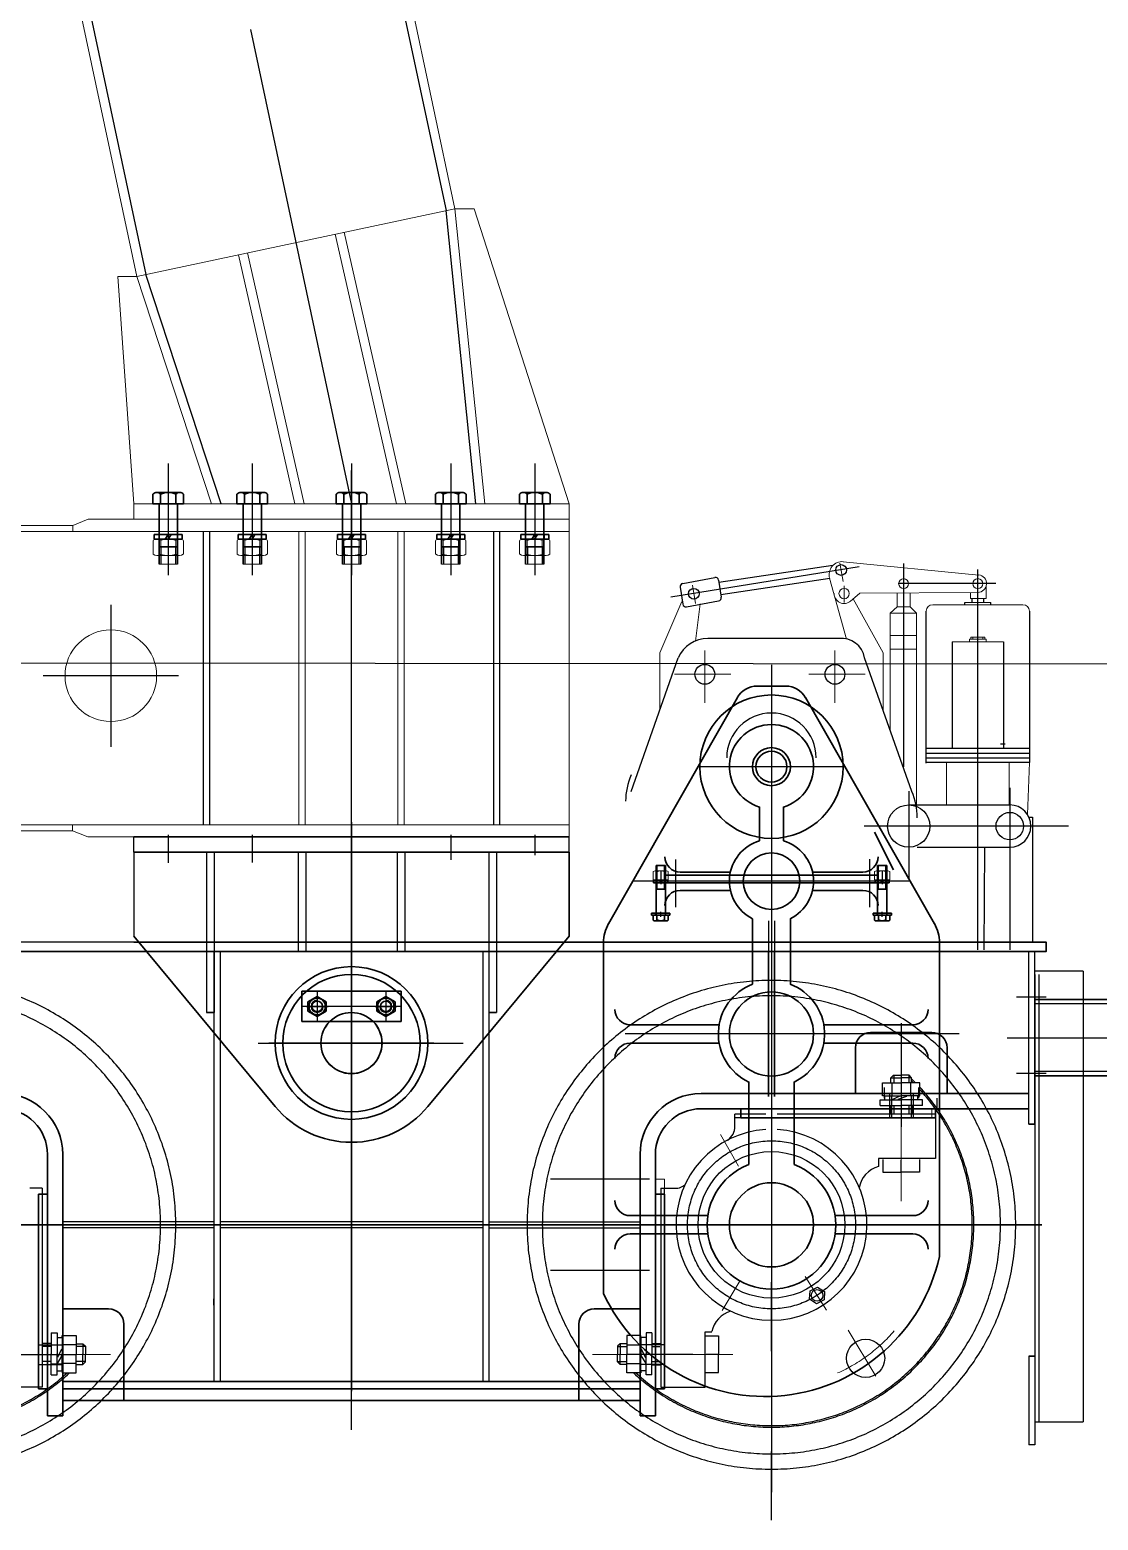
# Model space of a CAD drawing. Extents: x 1767995 to 4174245, y 542814 to 862564.
# Drawn here: x 2604539 to 2605939, y 743013 to 744965 of the extents above; entities that cross this region are included whole.
import ezdxf

# ---------------------------------------------------------------- set-up
doc = ezdxf.new("R2010")
doc.units = 0
doc.header["$LTSCALE"] = 3500
for name, pattern in [('CENTER', [2, 1.25, -0.25, 0.25, -0.25]), ('CENTER2', [1.125, 0.75, -0.125, 0.125, -0.125]), ('DASHDOT', [25.4, 12.7, -6.35, 0, -6.35]), ('DASHED', [0.75, 0.5, -0.25]), ('PHANTOM', [2.5, 1.25, -0.25, 0.25, -0.25, 0.25, -0.25])]:
    doc.linetypes.add(name, pattern=pattern)
for name, color, linetype, lineweight in [('1轮廓实线层', 7, 'Continuous', 30), ('6标注线', 7, 'Continuous', 13), ('CENTER', 1, 'DASHDOT', 15), ('粗实线', 3, 'Continuous', 35)]:
    doc.layers.add(name, color=color, linetype=linetype, lineweight=lineweight)
for name, color, linetype in [('2中心线', 1, 'DASHED'), ('2点划线', 2, 'CENTER2'), ('2细线层', 4, 'Continuous'), ('3中心线层', 1, 'CENTER'), ('4虚线层', 6, 'DASHED'), ('8符号标注层', 31, 'Continuous'), ('9', 7, 'Continuous'), ('9双点划线层', 6, 'PHANTOM'), ('DASH', 3, 'DASHED'), ('dim', 7, 'Continuous'), ('MAINLIN', 7, 'Continuous'), ('PBZ', 7, 'Continuous'), ('PHANTOM', 1, 'PHANTOM'), ('纵_地面线', 30, 'Continuous')]:
    doc.layers.add(name, color=color, linetype=linetype)

# ---------------------------------------------------------------- blocks, each defined once
blk = doc.blocks.new('AA')
for p, q in [((9834.1, -6571.5), (6866.8, -20498.8)), ((10269.6, -6571.5), (7283.5, -20587.4)), ((6841.8, -20498.8), (6717.3, -20885.5)), ((6827.5, -20885.5), (6866.8, -20498.8)), ((6866.8, -20498.8), (6841.8, -20498.8)), ((7283.5, -20587.4), (6866.8, -20498.8)), ((7012, -20529.7), (6931.3, -20885.5)), ((7023.7, -20532.2), (6943.6, -20885.5)), ((7138.6, -20556.6), (7064.1, -20885.5)), ((7150.4, -20559.1), (7076.4, -20885.5)), ((7185.5, -20885.5), (7283.5, -20587.4)), ((7283.5, -20587.4), (7308.5, -20587.4)), ((7308.5, -20587.4), (7287.3, -20885.5)), ((6717.3, -20905.5), (6717.3, -20885.5)), ((6717.3, -20885.5), (7287.3, -20885.5)), ((6717.3, -20885.5), (6827.5, -20885.5)), ((7002.3, -20885.5), (7287.3, -20885.5)), ((7002.3, -20885.5), (7177.3, -20885.5)), ((7287.3, -20885.5), (7287.3, -20905.5)), ((7287.3, -20905.5), (6717.3, -20905.5))]:
    blk.add_line(p, q)
at = {"layer": '3中心线层'}
for p, q in [((10051.9, -6571.5), (7002.3, -20885.5)), ((6762.3, -20832.3), (6762.3, -20978.7)), ((6872.3, -20832.3), (6872.3, -20978.7)), ((7002.3, -20832.3), (7002.3, -20978.7)), ((7132.3, -20832.3), (7132.3, -20978.7)), ((7242.3, -20832.3), (7242.3, -20978.7))]:
    blk.add_line(p, q, dxfattribs=at)
at = {"layer": '4虚线层'}
for p, q in [((9846.4, -6571.5), (6878.5, -20501.3)), ((10257.4, -6571.5), (7271.7, -20584.9)), ((6839.5, -20885.5), (6878.5, -20501.3)), ((7172.9, -20885.5), (7271.7, -20584.9))]:
    blk.add_line(p, q, dxfattribs=at)
blk = doc.blocks.new('AAA')
for p, q in [((12820.8, -24787.8), (3450.8, -24787.8)), ((4100.8, -24779.8), (12170.8, -24779.8)), ((12190.8, -24771.8), (12170.8, -24779.8)), ((12170.8, -24779.8), (12170.8, -24787.8)), ((12820.8, -24771.8), (12190.8, -24771.8)), ((12341.6, -25171.8), (12341.6, -24787.8)), ((12349.6, -24787.8), (12349.6, -25171.8)), ((12466.9, -24787.8), (12466.9, -25171.8)), ((12466.9, -24787.8), (12466.9, -25171.8)), ((12474.9, -24787.8), (12474.9, -25171.8)), ((12474.9, -24787.8), (12474.9, -25171.8)), ((12596.6, -24787.8), (12596.6, -25171.8)), ((12596.6, -24787.8), (12596.6, -25171.8)), ((12604.6, -24787.8), (12604.6, -25171.8)), ((12604.6, -24787.8), (12604.6, -25171.8)), ((12721.6, -24787.8), (12721.6, -25171.8)), ((12729.6, -25171.8), (12729.6, -24787.8)), ((12820.8, -24787.8), (12820.8, -24771.8)), ((12820.8, -24787.8), (12820.8, -25171.8)), ((3450.8, -25171.8), (12820.8, -25171.8)), ((12170.6, -25171.8), (12170.6, -25179.8)), ((12820.8, -25187.8), (12820.8, -25171.8)), ((12170.7, -25179.8), (4100.9, -25179.8)), ((12190.6, -25187.8), (12170.6, -25179.8)), ((12820.8, -25187.8), (12190.6, -25187.8))]:
    blk.add_line(p, q)
blk.add_circle((12220.6, -24976.7), 60)
at = {"layer": '3中心线层'}
for p, q in [((12535.8, -25342.9), (12535.8, -24708)), ((12220.6, -24883.7), (12220.6, -25069.6)), ((12309.2, -24976.7), (12132.1, -24976.7))]:
    blk.add_line(p, q, dxfattribs=at)
at = {"layer": '4虚线层'}
for p, q in [((12341.6, -24787.8), (12341.6, -25171.8)), ((12349.6, -24787.8), (12349.6, -25171.8)), ((12721.6, -24787.8), (12721.6, -25171.8)), ((12729.6, -24787.8), (12729.6, -25171.8))]:
    blk.add_line(p, q, dxfattribs=at)
blk = doc.blocks.new('*U199')
at = {"layer": '1轮廓实线层'}
for p, q in [((0, 13.1), (-12, 6.2)), ((-12, 6.2), (-12, 0)), ((-12, -6.2), (-12, 0)), ((12, 6.2), (0, 13.1)), ((12, 0), (12, 6.2)), ((12, 0), (12, -6.2)), ((0, -13.1), (-12, -6.2)), ((12, -6.2), (0, -13.1))]:
    blk.add_line(p, q, dxfattribs=at)
blk.add_circle((0, 0), 10.8, dxfattribs=at)
at = {"layer": '3中心线层'}
for p, q in [((-13.7, 0), (14.5, 0)), ((0, 14.7), (0, -14.3))]:
    blk.add_line(p, q, dxfattribs=at)
blk = doc.blocks.new('*U200')
at = {"layer": '1轮廓实线层'}
for p, q in [((0, 13.1), (-12, 6.2)), ((-12, 6.2), (-12, 0)), ((-12, -6.2), (-12, 0)), ((12, 6.2), (0, 13.1)), ((12, 0), (12, 6.2)), ((12, 0), (12, -6.2)), ((0, -13.1), (-12, -6.2)), ((12, -6.2), (0, -13.1))]:
    blk.add_line(p, q, dxfattribs=at)
blk.add_circle((0, 0), 10.8, dxfattribs=at)
at = {"layer": '3中心线层'}
for p, q in [((-13.7, 0), (14.5, 0)), ((0, 14.7), (0, -14.3))]:
    blk.add_line(p, q, dxfattribs=at)
blk = doc.blocks.new('R3R34R')
at = {"layer": '1轮廓实线层'}
blk.add_line((3513.8, 6125.8), (3513.8, 6225.8), dxfattribs=at)
at = {"layer": '3中心线层'}
for p, q in [((3697.9, 6255.8), (3653.6, 6255.8)), ((3477.4, 6175.8), (3906.8, 6175.8)), ((3697.9, 6095.8), (3653.6, 6095.8))]:
    blk.add_line(p, q, dxfattribs=at)
at = {"layer": '4虚线层'}
for p, q in [((3663.8, 6220), (3513.8, 6220)), ((3663.8, 6131.6), (3513.8, 6131.5))]:
    blk.add_line(p, q, dxfattribs=at)
at = {"layer": '9'}
for p, q in [((3728.2, 6244.1), (3716.5, 6255.8)), ((3716.5, 6095.8), (3716.5, 6255.8)), ((3728.2, 6244.1), (3739.9, 6255.8)), ((3739.9, 6095.8), (3739.9, 6255.8)), ((3778.2, 6244.1), (3766.5, 6255.8)), ((3766.5, 6095.8), (3766.5, 6255.8)), ((3778.2, 6244.1), (3789.9, 6255.8)), ((3789.9, 6095.8), (3789.9, 6255.8)), ((3828.2, 6244.1), (3816.5, 6255.8)), ((3816.5, 6095.8), (3816.5, 6255.8)), ((3828.2, 6244.1), (3839.9, 6255.8)), ((3839.9, 6095.8), (3839.9, 6255.8)), ((3876.8, 6095.8), (3876.8, 6255.8)), ((3728.2, 6107.5), (3728.2, 6244.1)), ((3778.2, 6107.5), (3778.2, 6244.1)), ((3828.2, 6107.5), (3828.2, 6244.1)), ((3728.2, 6107.5), (3716.5, 6095.8)), ((3728.2, 6107.5), (3739.9, 6095.8)), ((3778.2, 6107.5), (3766.5, 6095.8)), ((3778.2, 6107.5), (3789.9, 6095.8)), ((3828.2, 6107.5), (3816.5, 6095.8)), ((3828.2, 6107.5), (3839.9, 6095.8))]:
    blk.add_line(p, q, dxfattribs=at)
for centre in [(3879.8, 6243.8), (3879.8, 6209.8), (3879.8, 6175.8), (3879.8, 6141.8), (3879.8, 6107.8)]:
    blk.add_arc(centre, 8, 270, 90, dxfattribs=at)
at = {"layer": '粗实线'}
for p, q in [((3687.8, 6275.8), (3663.8, 6275.8)), ((3663.8, 6075.8), (3663.8, 6275.8)), ((3675.8, 6075.8), (3675.8, 6275.8)), ((3687.8, 6075.8), (3687.8, 6275.8)), ((3687.8, 6255.8), (3716.5, 6255.8)), ((3739.9, 6255.8), (3766.5, 6255.8)), ((3789.9, 6255.8), (3816.5, 6255.8)), ((3839.9, 6255.8), (3876.8, 6255.8)), ((3879.8, 6252.8), (3876.8, 6255.8)), ((3879.8, 6098.8), (3879.8, 6252.8)), ((3513.8, 6225.8), (3663.8, 6225.8)), ((3513.8, 6125.8), (3663.8, 6125.8)), ((3687.8, 6095.8), (3716.5, 6095.8)), ((3739.9, 6095.8), (3766.5, 6095.8)), ((3789.9, 6095.8), (3816.5, 6095.8)), ((3839.9, 6095.8), (3876.8, 6095.8)), ((3879.8, 6098.8), (3876.8, 6095.8)), ((3687.8, 6075.8), (3663.8, 6075.8))]:
    blk.add_line(p, q, dxfattribs=at)
blk = doc.blocks.new('45TG54T')
for p, q in [((7658, 8504.1), (5954, 8504.1)), ((6310, 8504.1), (6310, 8318.1)), ((6318, 8504.1), (6318, 8318.1)), ((7410, 8504.1), (7410, 8318.1)), ((7418, 8504.1), (7418, 8318.1)), ((6104, 8398.1), (6184, 8398.1)), ((7624, 8398.1), (7544, 8398.1)), ((6084, 8378.1), (6084, 8318.1)), ((6204, 8378.1), (6204, 8318.1)), ((7524, 8378.1), (7524, 8318.1)), ((7644, 8378.1), (7644, 8318.1)), ((5977, 8318.1), (6406, 8318.1)), ((7658, 8318.1), (7322, 8318.1)), ((5977, 8298.1), (6406, 8298.1)), ((6354, 8298.1), (6354, 8286.1)), ((7658, 8298.1), (7322, 8298.1)), ((7374, 8298.1), (7374, 8286.1)), ((5969, 8278.1), (5977, 8278.1)), ((6099, 8286.1), (6354, 8286.1)), ((7629, 8286.1), (7374, 8286.1)), ((7674, 8278.1), (7658, 8278.1)), ((6466, 7896.1), (6466, 8238.1)), ((6486, 7896.1), (6486, 8238.1)), ((7242, 7896.1), (7242, 8238.1)), ((7262, 7896.1), (7262, 8238.1)), ((6454, 7931.1), (6454, 8186.1)), ((6454, 8186.1), (6466, 8186.1)), ((7274, 8186.1), (7262, 8186.1)), ((7274, 7931.1), (7274, 8186.1)), ((7044, 8049.1), (7044, 8041.1)), ((6546, 8036.1), (6486, 8036.1)), ((7182, 8036.1), (7242, 8036.1)), ((6566, 8016.1), (6566, 7916.1)), ((7162, 8016.1), (7162, 7916.1)), ((6454, 7931.1), (6466, 7931.1)), ((7274, 7931.1), (7262, 7931.1)), ((6486, 7896.1), (6466, 7896.1)), ((7242, 7896.1), (7262, 7896.1))]:
    blk.add_line(p, q)
for centre, radius, start, end in [((6104, 8378.1), 20, 90, 180), ((6184, 8378.1), 20, 0, 90), ((7544, 8378.1), 20, 90, 180), ((7624, 8378.1), 20, 0, 90), ((6406, 8238.1), 80, 0, 90), ((7322, 8238.1), 80, 90, 180), ((6406, 8238.1), 60, 0, 90), ((7322, 8238.1), 60, 90, 180), ((6546, 8016.1), 20, 0, 90), ((7182, 8016.1), 20, 90, 180)]:
    blk.add_arc(centre, radius, start, end)
at = {"layer": '1轮廓实线层'}
for p, q in [((7658, 8606.1), (7674, 8606.1)), ((5954, 8504.1), (5954, 8516.1)), ((6099, 8298.1), (6099, 8286.1)), ((6354, 8298.1), (6354, 8286.1)), ((7374, 8298.1), (7374, 8286.1)), ((7629, 8298.1), (7629, 8286.1)), ((6486, 7916.1), (7242, 7916.1))]:
    blk.add_line(p, q, dxfattribs=at)
for radius in [90, 40]:
    blk.add_circle((6864, 8384.1), radius, dxfattribs=at)
at = {"layer": '2中心线', "linetype": 'DASHED', "ltscale": 0.5}
for p, q in [((6144, 8409.9), (6144, 8274.3)), ((7584, 8410.4), (7584, 8274.3)), ((6417.1, 7976.1), (6503.9, 7976.1)), ((7310.8, 7976.1), (7224, 7976.1))]:
    blk.add_line(p, q, dxfattribs=at)
at = {"layer": '3中心线层'}
for p, q in [((6864, 7877.5), (6864, 8595.5)), ((7686.1, 8571.1), (7643.9, 8571.1)), ((6314, 8544.1), (6314, 7795.8)), ((7414, 8541.6), (7414, 7795.8)), ((7678.4, 8471.1), (7650.6, 8471.1)), ((5959.7, 8146.1), (7768.2, 8146.1))]:
    blk.add_line(p, q, dxfattribs=at)
at = {"layer": '3中心线层', "color": 0, "linetype": 'ByBlock'}
for p, q in [((7538, 8536.1), (7648, 8596.1)), ((7658, 8596.1), (7648, 8596.1)), ((7538, 8516.1), (7538, 8536.1))]:
    blk.add_line(p, q, dxfattribs=at)
at = {"layer": '3中心线层', "ltscale": 0.5}
blk.add_line((6755.9, 8384.1), (6972, 8384.1), dxfattribs=at)
at = {"layer": '4虚线层', "ltscale": 0.5}
for p, q in [((6684, 8504.1), (6684, 7941.1)), ((6692, 8504.1), (6692, 7941.1)), ((7036, 8504.1), (7036, 7941.1)), ((7044, 8504.1), (7044, 7941.1)), ((7568.5, 8318.1), (7568.5, 8286.1)), ((7599.5, 8318.1), (7599.5, 8286.1)), ((6692, 8150.1), (7036, 8150.1)), ((6692, 8142.1), (7036, 8142.1)), ((6454, 7989.1), (6486, 7989.1)), ((7274, 7989.1), (7242, 7989.1)), ((6454, 7963.1), (6486, 7963.1)), ((7274, 7963.1), (7242, 7963.1)), ((6486, 7941.1), (7242, 7941.1)), ((6486, 7931.1), (7242, 7931.1))]:
    blk.add_line(p, q, dxfattribs=at)
at = {"layer": '4虚线层'}
for p, q in [((6128.5, 8318.1), (6128.5, 8286.1)), ((6159.5, 8318.1), (6159.5, 8286.1))]:
    blk.add_line(p, q, dxfattribs=at)
at = {"layer": '9双点划线层'}
for centre, radius in [((6314, 8146.1), 320), ((7414, 8146.1), 320), ((6314, 8146.1), 300), ((7414, 8146.1), 300)]:
    blk.add_circle(centre, radius, dxfattribs=at)
at = {"layer": 'PBZ', "linetype": 'Continuous'}
for p, q in [((7658, 8278.1), (7658, 8606.1)), ((7674, 8278.1), (7674, 8606.1)), ((5954, 8516.1), (7658, 8516.1)), ((5969, 8278.1), (5969, 8504.1)), ((5977, 8278.1), (5977, 8504.1)), ((6684, 8150.1), (6486, 8150.1)), ((6684, 8142.1), (6486, 8142.1)), ((7044, 8150.1), (7242, 8150.1)), ((7044, 8142.1), (7242, 8142.1))]:
    blk.add_line(p, q, dxfattribs=at)
blk = doc.blocks.new('4TR3T')
at = {"layer": '1轮廓实线层'}
for p, q in [((-1598, 6920.1), (-2168, 6920.1)), ((-1598, 6900.1), (-2168, 6900.1)), ((-1598, 6900.1), (-1598, 6790.1)), ((-2168, 6790.1), (-1983.1, 6567.1)), ((-1598, 6790.1), (-1782.9, 6567.1)), ((-1943, 6770.1), (-1953, 6770.1)), ((-1823, 6770.1), (-1813, 6770.1)), ((-2063, 6690.1), (-2073, 6690.1)), ((-1703, 6690.1), (-1693, 6690.1))]:
    blk.add_line(p, q, dxfattribs=at)
for centre, radius in [((-1883, 6650.1), 100), ((-1928, 6698.1), 7), ((-1838, 6698.1), 7)]:
    blk.add_circle(centre, radius, dxfattribs=at)
blk.add_arc((-1883, 6650.1), 130, 219.6706, 320.3294, dxfattribs=at)
at = {"layer": '2细线层'}
for centre, start, end in [((-1928, 6698.1), 90, 0), ((-1838, 6698.1), 180, 90)]:
    blk.add_arc(centre, 8, start, end, dxfattribs=at)
at = {"layer": '3中心线层'}
for p, q in [((-1883, 6939.5), (-1883, 6508.5)), ((-2123, 6922.6), (-2123, 6886)), ((-2013, 6922.6), (-2013, 6886.5)), ((-1753, 6922.6), (-1753, 6890.1)), ((-1643, 6922.6), (-1643, 6896.1)), ((-1942, 6698.1), (-1914, 6698.1)), ((-1928, 6712.1), (-1928, 6684.1)), ((-1852, 6698.1), (-1824, 6698.1)), ((-1838, 6712.1), (-1838, 6684.1)), ((-2005.2, 6650.1), (-1736.6, 6650.1))]:
    blk.add_line(p, q, dxfattribs=at)
at = {"layer": 'PBZ', "linetype": 'Continuous'}
for p, q in [((-2168, 6900.1), (-2168, 6920.1)), ((-1598, 6790.1), (-1598, 6920.1)), ((-2168, 6900.1), (-2168, 6790.1)), ((-2073, 6900.1), (-2073, 6690.1)), ((-2063, 6900.1), (-2063, 6690.1)), ((-1953, 6900.1), (-1953, 6770.1)), ((-1943, 6900.1), (-1943, 6770.1)), ((-1823, 6900.1), (-1823, 6770.1)), ((-1813, 6900.1), (-1813, 6770.1)), ((-1703, 6900.1), (-1703, 6690.1)), ((-1693, 6900.1), (-1693, 6690.1))]:
    blk.add_line(p, q, dxfattribs=at)
blk.add_circle((-1883, 6650.1), 40, dxfattribs=at)
blk = doc.blocks.new('A$C8d28a030')
for p, q in [((8912.1, 628), (8912.1, 625)), ((9022.1, 628), (9022.1, 625)), ((9152.1, 628), (9152.1, 625)), ((9282.1, 628), (9282.1, 625)), ((9392.1, 628), (9392.1, 625)), ((8910.6, 620.4), (8910.6, 602.2)), ((8945.2, 622), (8915.6, 622)), ((8920.5, 620.4), (8920.5, 602.2)), ((8940.3, 620.4), (8940.3, 602.2)), ((8950.2, 602.2), (8950.2, 620.4)), ((9020.6, 620.4), (9020.6, 602.2)), ((9055.2, 622), (9025.6, 622)), ((9030.5, 620.4), (9030.5, 602.2)), ((9050.3, 620.4), (9050.3, 602.2)), ((9060.2, 602.2), (9060.2, 620.4)), ((9150.6, 620.4), (9150.6, 602.2)), ((9185.2, 622), (9155.6, 622)), ((9160.5, 620.4), (9160.5, 602.2)), ((9180.3, 620.4), (9180.3, 602.2)), ((9190.2, 602.2), (9190.2, 620.4)), ((9280.6, 620.4), (9280.6, 602.2)), ((9315.2, 622), (9285.6, 622)), ((9290.5, 620.4), (9290.5, 602.2)), ((9310.3, 620.4), (9310.3, 602.2)), ((9320.2, 602.2), (9320.2, 620.4)), ((9390.6, 620.4), (9390.6, 602.2)), ((9425.2, 622), (9395.6, 622)), ((9400.5, 620.4), (9400.5, 602.2)), ((9420.3, 620.4), (9420.3, 602.2)), ((9430.2, 602.2), (9430.2, 620.4)), ((8915.6, 600.5), (8945.2, 600.5)), ((8918.4, 589), (8942.4, 589)), ((9025.6, 600.5), (9055.2, 600.5)), ((9028.4, 589), (9052.4, 589)), ((9155.6, 600.5), (9185.2, 600.5)), ((9158.4, 589), (9182.4, 589)), ((9285.6, 600.5), (9315.2, 600.5)), ((9288.4, 589), (9312.4, 589)), ((9395.6, 600.5), (9425.2, 600.5)), ((9398.4, 589), (9422.4, 589)), ((9991.9, 575), (9814.5, 592.4)), ((9796.6, 570.7), (9818.5, 491)), ((9823.9, 540.8), (9835.5, 550.8)), ((9990.8, 552.3), (9836.6, 551.2)), ((9885.1, 551.7), (9885.1, 533.3)), ((9901.9, 551.8), (9901.9, 533.3)), ((9981.2, 544.4), (9981.2, 552.2)), ((10001.6, 560.4), (10001.6, 544.4)), ((9574.2, 473.1), (9603, 540.1)), ((9627.2, 537.4), (9620.9, 488.5)), ((9866.6, 473.1), (9827.5, 543.9)), ((9885.1, 533.3), (9875.8, 524.9)), ((9901.9, 533.3), (9885.1, 533.3)), ((9901.9, 533.3), (9910.2, 524.9)), ((10049.8, 536.1), (9931.6, 536.1)), ((10007.6, 538.9), (9973.8, 538.9)), ((10001.6, 544.4), (9981.2, 544.4)), ((9910.2, 524.9), (9875.8, 524.9)), ((9875.8, 524.9), (9875.8, 371.8)), ((9910.2, 524.9), (9910.2, 271.3)), ((9910.2, 495.8), (9875.8, 495.8)), ((9979.9, 491.2), (9990.7, 491.2)), ((9979.9, 487.4), (9979.9, 491.2)), ((9981.5, 491.2), (9981.5, 493.8)), ((9981.5, 493.8), (9990.7, 493.8)), ((9984.2, 493.8), (9984.2, 491.2)), ((9999.8, 493.8), (9990.7, 493.8)), ((10001.4, 491.2), (9990.7, 491.2)), ((9997.2, 493.8), (9997.2, 491.2)), ((9999.8, 491.2), (9999.8, 493.8)), ((10001.4, 487.4), (10001.4, 491.2)), ((9574.2, 397.9), (9574.2, 473.1)), ((9866.6, 397.9), (9866.6, 473.1)), ((9910.2, 477.7), (9875.8, 477.7)), ((9957.1, 487.4), (9990.7, 487.4)), ((10024.3, 487.4), (9990.7, 487.4)), ((9949.7, 329.4), (9949.7, 273.9)), ((10031.7, 329.4), (10031.7, 273.9)), ((10058.3, 329.4), (10055.8, 261.2)), ((9565.5, 176.2), (9565.5, 186.5)), ((9567.9, 187.4), (9582.8, 187.4)), ((9570.4, 186.5), (9570.4, 176.2)), ((9580.3, 186.5), (9580.3, 176.2)), ((9585.3, 186.5), (9585.3, 176.2)), ((9855.5, 186.5), (9855.5, 176.2)), ((9872.8, 187.4), (9857.9, 187.4)), ((9860.4, 186.5), (9860.4, 176.2)), ((9870.3, 186.5), (9870.3, 176.2)), ((9875.3, 176.2), (9875.3, 186.5)), ((9582.8, 175.2), (9567.9, 175.2)), ((9857.9, 175.2), (9872.8, 175.2)), ((9500.4, 82), (9455.4, 82)), ((10080.4, 82), (9940.4, 82)), ((9930.4, -124), (9930.4, -136)), ((10065.4, -144), (10057.4, -144)), ((8772.4, -526), (8772.4, -188)), ((9580.4, -216), (9568.4, -216)), ((9580.4, -486), (9580.4, -216)), ((8788.4, -526), (8772.4, -526))]:
    blk.add_line(p, q)
for centre, radius in [((9893.5, 563.7), 6.57), ((9990.7, 563.7), 6.57), ((9815.5, 550.6), 6.76)]:
    blk.add_circle(centre, radius)
for centre, radius, start, end in [((8915.6, 613.7), 8.38, 53.8705, 126.1295), ((8930.4, 590.9), 31.1, 71.475, 108.525), ((8945.2, 613.7), 8.38, 53.8705, 126.1295), ((9025.6, 613.7), 8.38, 53.8705, 126.1295), ((9040.4, 590.9), 31.1, 71.475, 108.525), ((9055.2, 613.7), 8.38, 53.8705, 126.1295), ((9155.6, 613.7), 8.38, 53.8705, 126.1295), ((9170.4, 590.9), 31.1, 71.475, 108.525), ((9185.2, 613.7), 8.38, 53.8705, 126.1295), ((9285.6, 613.7), 8.38, 53.8705, 126.1295), ((9300.4, 590.9), 31.1, 71.475, 108.525), ((9315.2, 613.7), 8.38, 53.8705, 126.1295), ((9395.6, 613.7), 8.38, 53.8705, 126.1295), ((9410.4, 590.9), 31.1, 71.475, 108.525), ((9425.2, 613.7), 8.38, 53.8705, 126.1295), ((8915.6, 608.9), 8.38, 233.8705, 306.1295), ((8930.4, 631.7), 31.1, 251.475, 288.525), ((8945.2, 608.9), 8.38, 233.8705, 306.1295), ((9025.6, 608.9), 8.38, 233.8705, 306.1295), ((9040.4, 631.7), 31.1, 251.475, 288.525), ((9055.2, 608.9), 8.38, 233.8705, 306.1295), ((9155.6, 608.9), 8.38, 233.8705, 306.1295), ((9170.4, 631.7), 31.1, 251.475, 288.525), ((9185.2, 608.9), 8.38, 233.8705, 306.1295), ((9285.6, 608.9), 8.38, 233.8705, 306.1295), ((9300.4, 631.7), 31.1, 251.475, 288.525), ((9315.2, 608.9), 8.38, 233.8705, 306.1295), ((9395.6, 608.9), 8.38, 233.8705, 306.1295), ((9410.4, 631.7), 31.1, 251.475, 288.525), ((9425.2, 608.9), 8.38, 233.8705, 306.1295), ((9812.8, 575.6), 16.9, 83.9193, 196.8271), ((9990.7, 563.7), 11.4, 270.434, 83.9193), ((9815.5, 550.6), 12.9, 178.9018, 310.6413), ((9836.6, 549.5), 1.69, 90.434, 130.6413), ((9931.6, 527.7), 8.45, 90, 180), ((10049.8, 527.7), 8.45, 0, 90), ((9567.9, 183.6), 3.82, 49.5155, 130.4845), ((9567.9, 179.1), 3.82, 229.5155, 310.4845), ((9575.4, 173.5), 13.9, 69.1059, 110.8941), ((9575.4, 189.2), 13.9, 249.1059, 290.8941), ((9582.8, 183.6), 3.82, 49.5155, 130.4845), ((9582.8, 179.1), 3.82, 229.5155, 310.4845), ((9857.9, 183.6), 3.82, 49.5155, 130.4845), ((9857.9, 179.1), 3.82, 229.5155, 310.4845), ((9865.4, 173.5), 13.9, 69.1059, 110.8941), ((9865.4, 189.2), 13.9, 249.1059, 290.8941), ((9872.8, 183.6), 3.82, 49.5155, 130.4845), ((9872.8, 179.1), 3.82, 229.5155, 310.4845)]:
    blk.add_arc(centre, radius, start, end)
at = {"layer": '1轮廓实线层'}
for p, q in [((8910.4, 668), (8910.4, 680.8)), ((8950.4, 668), (8910.4, 668)), ((8915.4, 683), (8930.4, 683)), ((8918.4, 668), (8918.4, 589)), ((8920.4, 668), (8920.4, 680.8)), ((8930.4, 683), (8945.4, 683)), ((8940.4, 668), (8940.4, 680.8)), ((8942.4, 668), (8942.4, 589)), ((8950.4, 668), (8950.4, 680.8)), ((9020.4, 668), (9020.4, 680.8)), ((9060.4, 668), (9020.4, 668)), ((9025.4, 683), (9040.4, 683)), ((9028.4, 668), (9028.4, 589)), ((9030.4, 668), (9030.4, 680.8)), ((9040.4, 683), (9055.4, 683)), ((9050.4, 668), (9050.4, 680.8)), ((9052.4, 668), (9052.4, 589)), ((9060.4, 668), (9060.4, 680.8)), ((9150.4, 668), (9150.4, 680.8)), ((9190.4, 668), (9150.4, 668)), ((9155.4, 683), (9170.4, 683)), ((9158.4, 668), (9158.4, 589)), ((9160.4, 668), (9160.4, 680.8)), ((9170.4, 683), (9185.4, 683)), ((9180.4, 668), (9180.4, 680.8)), ((9182.4, 668), (9182.4, 589)), ((9190.4, 668), (9190.4, 680.8)), ((9280.4, 668), (9280.4, 680.8)), ((9320.4, 668), (9280.4, 668)), ((9285.4, 683), (9300.4, 683)), ((9288.4, 668), (9288.4, 589)), ((9290.4, 668), (9290.4, 680.8)), ((9300.4, 683), (9315.4, 683)), ((9310.4, 668), (9310.4, 680.8)), ((9312.4, 668), (9312.4, 589)), ((9320.4, 668), (9320.4, 680.8)), ((9390.4, 668), (9390.4, 680.8)), ((9430.4, 668), (9390.4, 668)), ((9395.4, 683), (9410.4, 683)), ((9398.4, 668), (9398.4, 589)), ((9400.4, 668), (9400.4, 680.8)), ((9410.4, 683), (9425.4, 683)), ((9420.4, 668), (9420.4, 680.8)), ((9422.4, 668), (9422.4, 589)), ((9430.4, 668), (9430.4, 680.8)), ((8912.1, 628), (8912.1, 622)), ((8930.4, 628), (8912.1, 628)), ((8930.4, 628), (8926.5, 622)), ((8930.1, 622), (8934, 628)), ((8930.4, 628), (8948.6, 628)), ((8948.6, 628), (8948.6, 622)), ((9022.1, 628), (9022.1, 622)), ((9040.4, 628), (9022.1, 628)), ((9040.4, 628), (9036.5, 622)), ((9040.1, 622), (9044, 628)), ((9040.4, 628), (9058.6, 628)), ((9058.6, 628), (9058.6, 622)), ((9152.1, 628), (9152.1, 622)), ((9170.4, 628), (9152.1, 628)), ((9170.4, 628), (9166.5, 622)), ((9170.1, 622), (9174, 628)), ((9170.4, 628), (9188.6, 628)), ((9188.6, 628), (9188.6, 622)), ((9282.1, 628), (9282.1, 622)), ((9300.4, 628), (9282.1, 628)), ((9300.4, 628), (9296.5, 622)), ((9300.1, 622), (9304, 628)), ((9300.4, 628), (9318.6, 628)), ((9318.6, 628), (9318.6, 622)), ((9392.1, 628), (9392.1, 622)), ((9410.4, 628), (9392.1, 628)), ((9410.4, 628), (9406.5, 622)), ((9410.1, 622), (9414, 628)), ((9410.4, 628), (9428.6, 628)), ((9428.6, 628), (9428.6, 622)), ((8912.1, 622), (8930.1, 622)), ((8942.4, 612), (8918.4, 612)), ((8948.6, 622), (8930.1, 622)), ((9022.1, 622), (9040.1, 622)), ((9052.4, 612), (9028.4, 612)), ((9058.6, 622), (9040.1, 622)), ((9152.1, 622), (9170.1, 622)), ((9182.4, 612), (9158.4, 612)), ((9188.6, 622), (9170.1, 622)), ((9282.1, 622), (9300.1, 622)), ((9312.4, 612), (9288.4, 612)), ((9318.6, 622), (9300.1, 622)), ((9392.1, 622), (9410.1, 622)), ((9422.4, 612), (9398.4, 612)), ((9428.6, 622), (9410.1, 622)), ((9739, 429.5), (9701.7, 429.5)), ((9675.7, 414.4), (9506.9, 118.4)), ((9765.1, 414.4), (9933.8, 118.4)), ((9704.8, 226.9), (9704.8, 271.2)), ((9736, 226.9), (9736, 271.2)), ((9880.4, 189), (9855.5, 238.4)), ((9569.4, 129.5), (9569.4, 194.5)), ((9581.4, 194.5), (9569.4, 194.5)), ((9581.4, 129.5), (9581.4, 194.5)), ((9857.9, 182), (9582.9, 182)), ((9666.6, 186), (9600.8, 186)), ((9840, 186), (9774.2, 186)), ((9859.4, 129.5), (9859.4, 194.5)), ((9859.4, 194.5), (9871.4, 194.5)), ((9871.4, 129.5), (9871.4, 194.5)), ((9566, 175.2), (9566, 172)), ((9575.4, 175.2), (9566, 175.2)), ((9566, 172), (9575.4, 172)), ((9581.4, 163.5), (9569.4, 163.5)), ((9575.4, 172), (9573.5, 175.2)), ((9575.4, 175.2), (9577.2, 172)), ((9575.4, 175.2), (9584.7, 175.2)), ((9584.7, 172), (9575.4, 172)), ((9857.9, 172), (9582.9, 172)), ((9584.7, 175.2), (9584.7, 172)), ((9666.6, 162), (9600.8, 162)), ((9840, 162), (9774.2, 162)), ((9856, 175.2), (9856, 172)), ((9865.4, 175.2), (9856, 175.2)), ((9856, 172), (9865.4, 172)), ((9859.4, 163.5), (9871.4, 163.5)), ((9865.4, 175.2), (9863.5, 172)), ((9865.4, 172), (9867.2, 175.2)), ((9865.4, 175.2), (9874.7, 175.2)), ((9874.7, 172), (9865.4, 172)), ((9874.7, 175.2), (9874.7, 172)), ((9563.4, 129.5), (9563.4, 132)), ((9563.4, 132), (9575.4, 132)), ((9575.4, 129.5), (9563.4, 129.5)), ((9585.3, 129.5), (9565.5, 129.5)), ((9565.5, 129.5), (9565.5, 123.2)), ((9567.9, 122), (9575.4, 122)), ((9570.4, 129.5), (9570.4, 123.2)), ((9587.4, 132), (9575.4, 132)), ((9575.4, 129.5), (9587.4, 129.5)), ((9575.4, 122), (9582.8, 122)), ((9580.3, 129.5), (9580.3, 123.2)), ((9585.3, 129.5), (9585.3, 123.2)), ((9587.4, 129.5), (9587.4, 132)), ((9695.7, 39.1), (9695.7, 124.8)), ((9745.1, 39.1), (9745.1, 124.8)), ((9853.4, 132), (9865.4, 132)), ((9853.4, 129.5), (9853.4, 132)), ((9865.4, 129.5), (9853.4, 129.5)), ((9855.5, 129.5), (9855.5, 123.2)), ((9855.5, 129.5), (9875.3, 129.5)), ((9865.4, 122), (9857.9, 122)), ((9860.4, 129.5), (9860.4, 123.2)), ((9877.4, 132), (9865.4, 132)), ((9865.4, 129.5), (9877.4, 129.5)), ((9872.8, 122), (9865.4, 122)), ((9870.3, 129.5), (9870.3, 123.2)), ((9875.3, 129.5), (9875.3, 123.2)), ((9877.4, 129.5), (9877.4, 132)), ((9500.4, 44), (9500.4, 93.7)), ((9940.4, -317.5), (9940.4, 93.7)), ((9500.4, 44), (9500.4, -366)), ((9105.4, 30.2), (9105.4, -9.8)), ((9235.4, 30.2), (9105.4, 30.2)), ((9235.4, -9.8), (9235.4, 30.2)), ((9105.4, -9.8), (9235.4, -9.8)), ((9651.8, -14), (9535.4, -14)), ((9905.4, -14), (9789, -14)), ((9651.8, -38), (9535.4, -38)), ((9905.4, -38), (9789, -38)), ((9690.7, -197.2), (9690.7, -88.9)), ((9750, -197.2), (9750, -88.9)), ((9637.1, -264), (9535.4, -264)), ((9905.4, -264), (9803.7, -264)), ((9637.1, -288), (9535.4, -288)), ((9905.4, -288), (9803.7, -288)), ((10057.4, -448), (10065.4, -448)), ((8792.4, -506), (9548.4, -506))]:
    blk.add_line(p, q, dxfattribs=at)
for centre, radius in [((9720.4, 324), 93.9), ((9720.4, 324), 24.9), ((9720.4, 324), 20.3), ((9720.4, 174), 37), ((9720.4, -26), 55.1), ((9720.4, -276), 55.1)]:
    blk.add_circle(centre, radius, dxfattribs=at)
for centre, radius, start, end in [((8915.4, 676.4), 6.68, 41.5231, 138.4769), ((8930.4, 659.7), 23.3, 64.627, 115.373), ((8945.4, 676.4), 6.68, 41.5231, 138.4769), ((9025.4, 676.4), 6.68, 41.5231, 138.4769), ((9040.4, 659.7), 23.3, 64.627, 115.373), ((9055.4, 676.4), 6.68, 41.5231, 138.4769), ((9155.4, 676.4), 6.68, 41.5231, 138.4769), ((9170.4, 659.7), 23.3, 64.627, 115.373), ((9185.4, 676.4), 6.68, 41.5231, 138.4769), ((9285.4, 676.4), 6.68, 41.5231, 138.4769), ((9300.4, 659.7), 23.3, 64.627, 115.373), ((9315.4, 676.4), 6.68, 41.5231, 138.4769), ((9395.4, 676.4), 6.68, 41.5231, 138.4769), ((9410.4, 659.7), 23.3, 64.627, 115.373), ((9425.4, 676.4), 6.68, 41.5231, 138.4769), ((9701.7, 399.5), 30, 90, 150.3115), ((9739, 399.5), 30, 29.6885, 90), ((9720.4, 324), 55.1, 286.4631, 253.5369), ((9720.4, 174), 55.1, 106.4631, 243.3744), ((9720.4, 174), 55.1, 296.6256, 73.5369), ((9600.8, 206), 20, 180, 270), ((9840, 206), 20, 270, 0), ((9600.8, 142), 20, 90, 180), ((9840, 142), 20, 0, 90), ((9550.4, 93.7), 50, 150.3115, 180), ((9567.9, 125.3), 3.3, 221.2209, 318.7791), ((9575.4, 133.6), 11.5, 244.4539, 295.5461), ((9582.8, 125.3), 3.3, 221.2209, 318.7791), ((9857.9, 125.3), 3.3, 221.2209, 318.7791), ((9865.4, 133.6), 11.5, 244.4539, 295.5461), ((9872.8, 125.3), 3.3, 221.2209, 318.7791), ((9890.4, 93.7), 50, 0, 29.6885), ((9720.4, -26), 69.6, 110.7724, 244.7954), ((9720.4, -26), 69.6, 295.2046, 69.2276), ((9535.4, 6), 20, 180, 270), ((9905.4, 6), 20, 270, 0), ((9535.4, -58), 20, 90, 180), ((9905.4, -58), 20, 0, 90), ((9720.4, -276), 84.2, 110.6247, 69.3753), ((9535.4, -244), 20, 180, 270), ((9905.4, -244), 20, 270, 0), ((9535.4, -308), 20, 90, 180), ((9905.4, -308), 20, 0, 90), ((9712.2, -267.1), 233.7, 205.0191, 347.5527)]:
    blk.add_arc(centre, radius, start, end, dxfattribs=at)
at = {"layer": '2中心线', "linetype": 'DASHED', "ltscale": 0.5}
for p, q in [((9170.4, 204), (9170.4, -494)), ((9560.7, -216), (9430.8, -216)), ((9560.7, -336), (9430.8, -336)), ((8723.5, -446), (8810.3, -446)), ((9617.2, -446), (9530.4, -446))]:
    blk.add_line(p, q, dxfattribs=at)
at = {"layer": '2点划线', "ltscale": 0.5}
for p, q in [((9893.5, 589.9), (9893.5, 324)), ((9835.3, 585.5), (9588.6, 545.8)), ((9990.7, 84), (9990.7, 582.4)), ((10014.4, 563.7), (9887, 563.7)), ((10032.5, 296.3), (10032.5, 84)), ((9900.2, 292), (9900.2, 177.4)), ((10109.6, 246.2), (9841.8, 246.2))]:
    blk.add_line(p, q, dxfattribs=at)
at = {"layer": '2细线层'}
for p, q in [((8920.8, 612), (8920.8, 589)), ((8940, 612), (8940, 589)), ((9030.8, 612), (9030.8, 589)), ((9050, 612), (9050, 589)), ((9160.8, 612), (9160.8, 589)), ((9180, 612), (9180, 589)), ((9290.8, 612), (9290.8, 589)), ((9310, 612), (9310, 589)), ((9400.8, 612), (9400.8, 589)), ((9420, 612), (9420, 589)), ((9570.6, 163.5), (9570.6, 194.5)), ((9580.2, 163.5), (9580.2, 194.5)), ((9860.6, 163.5), (9860.6, 194.5)), ((9870.2, 163.5), (9870.2, 194.5))]:
    blk.add_line(p, q, dxfattribs=at)
at = {"layer": '3中心线层'}
for p, q in [((8930.4, 630.1), (8930.4, 620)), ((9040.4, 630.1), (9040.4, 620)), ((9170.4, 630.1), (9170.4, 620)), ((9300.4, 630.1), (9300.4, 620)), ((9410.4, 630.1), (9410.4, 620)), ((8930.4, 622), (8930.4, 600.5)), ((9040.4, 622), (9040.4, 600.5)), ((9170.4, 622), (9170.4, 600.5)), ((9300.4, 622), (9300.4, 600.5)), ((9410.4, 622), (9410.4, 600.5)), ((9575.4, 187.4), (9575.4, 175.2)), ((9575.4, 177.3), (9575.4, 170)), ((9865.4, 187.4), (9865.4, 175.2)), ((9865.4, 177.3), (9865.4, 170)), ((9170.4, -544.6), (9170.4, 173.4)), ((9575.4, 127.5), (9575.4, 133.9)), ((9720.4, 119.6), (9720.4, -626.3)), ((9865.4, 127.5), (9865.4, 133.9)), ((9125.4, 30.2), (9125.4, -9.8)), ((9215.4, 30.2), (9215.4, -9.8)), ((10080.3, 22), (10041.5, 22)), ((9105.4, 10.2), (9235.4, 10.2)), ((10080.3, -78), (10041.5, -78)), ((8266.2, -276), (10074.6, -276))]:
    blk.add_line(p, q, dxfattribs=at)
at = {"layer": '3中心线层', "ltscale": 0.1}
for p, q in [((9720.4, 457.3), (9720.4, -535.3)), ((9816.6, 324), (9624.2, 324)), ((9902.1, 174), (9538.7, 174)), ((9966.4, -26), (9485.4, -26)), ((9966.4, -276), (9485.4, -276))]:
    blk.add_line(p, q, dxfattribs=at)
at = {"layer": '3中心线层', "ltscale": 0.02}
for p, q in [((9594.8, 202.6), (9594.8, 139.9)), ((9848.8, 202.9), (9848.8, 140))]:
    blk.add_line(p, q, dxfattribs=at)
at = {"layer": '3中心线层', "ltscale": 0.2}
blk.add_line((9720.4, 208.8), (9720.4, -396), dxfattribs=at)
at = {"layer": '3中心线层', "color": 0, "linetype": 'ByBlock'}
for p, q in [((10128.4, 56), (10065.4, 56)), ((10065.4, 52), (10065.4, -564)), ((10128.4, 56), (10128.4, -534)), ((10057.4, -448), (10057.4, -564)), ((10065.4, -534), (10128.4, -534)), ((10065.4, -564), (10057.4, -564))]:
    blk.add_line(p, q, dxfattribs=at)
at = {"layer": '4虚线层'}
for p, q in [((8918.1, 628), (8918.1, 622)), ((8942.6, 628), (8942.6, 622)), ((9028.1, 628), (9028.1, 622)), ((9052.6, 628), (9052.6, 622)), ((9158.1, 628), (9158.1, 622)), ((9182.6, 628), (9182.6, 622)), ((9288.1, 628), (9288.1, 622)), ((9312.6, 628), (9312.6, 622)), ((9398.1, 628), (9398.1, 622)), ((9422.6, 628), (9422.6, 622)), ((9568.6, 129.5), (9568.6, 132)), ((9582.1, 129.5), (9582.1, 132)), ((9858.6, 129.5), (9858.6, 132)), ((9872.1, 129.5), (9872.1, 132)), ((9877.4, -108), (9877.4, -136)), ((9903.4, -108), (9903.4, -136)), ((8760.4, -433), (8788.4, -433)), ((8760.4, -433), (8788.4, -433)), ((9580.4, -433), (9552.4, -433)), ((8760.4, -459), (8788.4, -459)), ((8760.4, -459), (8788.4, -459)), ((9580.4, -459), (9552.4, -459))]:
    blk.add_line(p, q, dxfattribs=at)
at = {"layer": '4虚线层', "ltscale": 0.1}
for p, q in [((10020.4, 354), (10026.4, 354)), ((9716.4, -108), (9716.4, 122)), ((9724.4, -108), (9724.4, 122)), ((9912.9, -96), (9912.9, -110)), ((9937.4, -126), (9937.4, -110))]:
    blk.add_line(p, q, dxfattribs=at)
at = {"layer": '4虚线层', "ltscale": 0.5}
for p, q in [((8885.4, 94), (9455.4, 94)), ((9455.4, 82), (8885.4, 82)), ((9500.4, 94), (9940.4, 94)), ((9940.4, 82), (9500.4, 82)), ((8760.4, -433), (8792.4, -433)), ((9580.4, -433), (9548.4, -433)), ((8760.4, -459), (8792.4, -459)), ((9580.4, -459), (9548.4, -459)), ((8792.4, -481), (9548.4, -481)), ((8792.4, -491), (9548.4, -491))]:
    blk.add_line(p, q, dxfattribs=at)
at = {"layer": '4虚线层', "ltscale": 0.01}
for p, q in [((9867.9, -96), (9867.9, -110)), ((8790.4, -458.5), (8776.4, -458.5)), ((9550.4, -458.5), (9564.4, -458.5))]:
    blk.add_line(p, q, dxfattribs=at)
at = {"layer": '4虚线层', "ltscale": 0.5}
for centre, radius, start, end in [((8620.4, -276), 265, 137.2396, 312.9427), ((9720.4, -276), 265, 227.0573, 42.7604), ((8620.4, -276), 263, 137.7129, 312.4724), ((9720.4, -276), 263, 227.5276, 42.2871)]:
    blk.add_arc(centre, radius, start, end, dxfattribs=at)
at = {"layer": '8符号标注层', "color": 7}
for p, q in [((9170.4, -78), (9170.4, 12)), ((9720.4, -88), (9720.4, -178)), ((9720.4, -441.3), (9720.4, -351.3)), ((9720.4, -441.3), (9720.4, -531.3)), ((9720.4, -662.8), (9720.4, -572.8))]:
    blk.add_line(p, q, dxfattribs=at)
at = {"layer": '9双点划线层'}
blk.add_line((10070.4, 52), (10070.4, -534), dxfattribs=at)
at = {"layer": 'CENTER'}
for p, q in [((9814.1, 566.4), (9810.1, 590.4)), ((9620.8, 537.7), (9616.8, 561.7)), ((9815.5, 560.8), (9815.5, 539.1)), ((9633.1, 407.4), (9633.1, 476.2)), ((9803.5, 407.4), (9803.5, 476.2)), ((9593.5, 445), (9667.3, 445)), ((9843.1, 445), (9769.3, 445)), ((9890.4, -244.9), (9890.4, -70.9)), ((9677.2, -199.1), (9653.6, -157.8)), ((9679.4, -348.8), (9655.9, -388)), ((9764.7, -343.8), (9792.3, -387.9)), ((9856.9, -474.2), (9821, -413.9)), ((8670.9, -446), (8854.7, -446)), ((9669.9, -446), (9486.1, -446))]:
    blk.add_line(p, q, dxfattribs=at)
blk.add_arc((9720.4, -276), 212.5, 294.0678, 319.189, dxfattribs=at)
at = {"layer": 'DASH'}
for p, q in [((9935.4, -136), (9672.4, -136)), ((9580.4, -488.6), (9580.4, -228))]:
    blk.add_line(p, q, dxfattribs=at)
at = {"layer": 'dim'}
for p, q in [((9880.5, -80.3), (9880.5, -89.6)), ((9900.2, -80.3), (9900.2, -89.6)), ((9880.5, -120.1), (9880.5, -130.4)), ((9900.2, -120.1), (9900.2, -130.4)), ((8776.9, -435.5), (8766.6, -435.5)), ((8821.7, -435.5), (8810.2, -435.5)), ((9519.1, -435.5), (9530.6, -435.5)), ((9563.9, -435.5), (9574.2, -435.5)), ((8776.9, -455.2), (8766.6, -455.2)), ((8821.7, -455.2), (8810.2, -455.2)), ((9519.1, -455.2), (9530.6, -455.2)), ((9563.9, -455.2), (9574.2, -455.2))]:
    blk.add_line(p, q, dxfattribs=at)
at = {"layer": 'MAINLIN'}
for p, q in [((9800.9, 587.6), (9651.6, 565.4)), ((9604.3, 563.9), (9646.3, 571.8)), ((9651.1, 568.3), (9654.7, 546.1)), ((9796.7, 570.3), (9654.2, 549.1)), ((9600.8, 559.1), (9604.3, 536.8)), ((9609.2, 533.3), (9651.2, 541.2)), ((9923.1, 328.7), (9923.1, 527.7)), ((9973.8, 536.1), (9973.8, 538.9)), ((9983.1, 538.9), (9983.1, 544.4)), ((9998.3, 538.9), (9998.3, 544.4)), ((10007.6, 536.1), (10007.6, 538.9)), ((10058.3, 527.7), (10058.3, 329.4)), ((9808.7, 491.7), (9636.9, 491.7)), ((9957.1, 487.4), (9957.1, 348)), ((10024.3, 487.4), (10024.3, 348)), ((9536.7, 291.5), (9598.3, 466.6)), ((9904.1, 291.5), (9842.4, 466.6)), ((10058.1, 348), (9922.9, 348)), ((10058.1, 341.2), (9922.9, 341.2)), ((10058.1, 335.3), (9922.9, 335.3)), ((10058.3, 329.4), (9922.9, 329.4)), ((9900.2, 273.9), (10032.5, 273.9)), ((10057.6, 257.7), (10062.3, 257.7)), ((10062.3, 257.7), (10062.3, 94)), ((9911.4, 218.5), (10032.5, 218.5)), ((9999, 84), (9999.9, 218.5)), ((9865.8, -90), (9890.5, -90)), ((9865.8, -107.2), (9865.8, -90)), ((9876.9, -83.5), (9880.1, -79.9)), ((9876.9, -83.5), (9890.8, -83.5)), ((9876.9, -90), (9876.9, -83.5)), ((9878.1, -90.4), (9878.1, -106.7)), ((9880.1, -79.9), (9890.5, -79.9)), ((9903.8, -83.5), (9889.9, -83.5)), ((9900.6, -79.9), (9890.3, -79.9)), ((9914.9, -90), (9890.3, -90)), ((9903.8, -83.5), (9900.6, -79.9)), ((9902.6, -90.4), (9902.6, -106.7)), ((9903.8, -90), (9903.8, -83.5)), ((9914.9, -107.2), (9914.9, -90)), ((9862.6, -112.3), (9889.9, -112.3)), ((9862.6, -119.9), (9862.6, -112.3)), ((9868.7, -107.2), (9865.8, -107.2)), ((9868.7, -107.2), (9890.7, -107.2)), ((9868.7, -112.3), (9868.7, -107.2)), ((9888.7, -107.5), (9878, -112.1)), ((9897.1, -107.9), (9885.9, -111.7)), ((9912.1, -107.2), (9890.1, -107.2)), ((9918.2, -112.3), (9890.9, -112.3)), ((9912.1, -112.3), (9912.1, -107.2)), ((9912.1, -107.2), (9914.9, -107.2)), ((9918.2, -119.9), (9918.2, -112.3)), ((9672.6, -146.8), (9672.6, -131)), ((9712.9, -131), (9672.6, -131)), ((9935.4, -131), (9727.9, -131)), ((9862.6, -119.9), (9889.9, -119.9)), ((9876.5, -120.5), (9876.5, -130.8)), ((9918.2, -119.9), (9890.9, -119.9)), ((9904.2, -120.5), (9904.2, -130.8)), ((9935.4, -131), (9935.4, -189)), ((9935.4, -189), (9860.4, -189)), ((9860.4, -189), (9860.4, -199.6)), ((9866.4, -190.4), (9866.4, -207.1)), ((9890.1, -207.1), (9890.1, -191.2)), ((9914.4, -190.4), (9914.4, -207.1)), ((9866.4, -207.1), (9890.7, -207.1)), ((9914.4, -207.1), (9890.1, -207.1)), ((8765.3, -228), (8749.2, -228)), ((8765.4, -228), (8765.4, -488.6)), ((9575.4, -228), (9575.4, -488.6)), ((9575.5, -228), (9591.5, -228)), ((8777.1, -417.6), (8784.7, -417.6)), ((8777.1, -417.6), (8777.1, -444.9)), ((8784.7, -417.6), (8784.7, -444.9)), ((8784.7, -423.7), (8791.5, -423.7)), ((8791.5, -420.8), (8809.8, -420.8)), ((8791.5, -423.7), (8791.5, -420.8)), ((8791.5, -423.7), (8791.5, -445.7)), ((8809.8, -420.8), (8809.8, -445.4)), ((9531, -420.8), (9531, -445.4)), ((9549.2, -420.8), (9531, -420.8)), ((9549.2, -423.7), (9549.2, -420.8)), ((9549.2, -423.7), (9549.2, -445.7)), ((9556.1, -423.7), (9549.2, -423.7)), ((9556.1, -417.6), (9556.1, -444.9)), ((9563.6, -417.6), (9556.1, -417.6)), ((9563.6, -417.6), (9563.6, -444.9)), ((9633.4, -488.6), (9633.4, -416)), ((9633.4, -416), (9642.2, -416)), ((9634.2, -421.4), (9650.9, -421.4)), ((9650.9, -421.4), (9650.9, -445.7)), ((8776.5, -431.5), (8766.2, -431.5)), ((8777.1, -472.3), (8777.1, -445)), ((8784.7, -472.3), (8784.7, -445)), ((8791.2, -447), (8784.9, -457.8)), ((8790.8, -438.7), (8785.3, -449.8)), ((8791.5, -467.1), (8791.5, -445.1)), ((8809.4, -433.1), (8792, -433.1)), ((8809.8, -431.9), (8818.5, -431.9)), ((8809.8, -469.9), (8809.8, -445.3)), ((8818.5, -431.9), (8818.5, -445.8)), ((8818.5, -431.9), (8822.1, -435.1)), ((8818.5, -458.8), (8818.5, -444.9)), ((8822.1, -435.1), (8822.1, -445.4)), ((8822.1, -455.6), (8822.1, -445.3)), ((9522.3, -431.9), (9518.7, -435.1)), ((9518.7, -435.1), (9518.7, -445.4)), ((9518.7, -455.6), (9518.7, -445.3)), ((9522.3, -431.9), (9522.3, -445.8)), ((9531, -431.9), (9522.3, -431.9)), ((9522.3, -458.8), (9522.3, -444.9)), ((9531, -469.9), (9531, -445.3)), ((9531.4, -433.1), (9548.7, -433.1)), ((9549.2, -467.1), (9549.2, -445.1)), ((9549.5, -447), (9555.9, -457.8)), ((9549.9, -438.7), (9555.5, -449.8)), ((9556.1, -472.3), (9556.1, -445)), ((9563.6, -472.3), (9563.6, -445)), ((9564.3, -431.5), (9574.6, -431.5)), ((9650.9, -445.7), (9634.9, -445.7)), ((9650.9, -469.4), (9650.9, -445.1)), ((8776.5, -459.2), (8766.2, -459.2)), ((8784.7, -467.1), (8791.5, -467.1)), ((8791.5, -467.1), (8791.5, -469.9)), ((8809.4, -457.6), (8792, -457.6)), ((8809.8, -458.8), (8818.5, -458.8)), ((8818.5, -458.8), (8822.1, -455.6)), ((9522.3, -458.8), (9518.7, -455.6)), ((9531, -458.8), (9522.3, -458.8)), ((9531.4, -457.6), (9548.7, -457.6)), ((9549.2, -467.1), (9549.2, -469.9)), ((9556.1, -467.1), (9549.2, -467.1)), ((9564.3, -459.2), (9574.6, -459.2)), ((8777.1, -472.3), (8784.7, -472.3)), ((8791.5, -469.9), (8809.8, -469.9)), ((9549.2, -469.9), (9531, -469.9)), ((9563.6, -472.3), (9556.1, -472.3)), ((9634.2, -469.4), (9650.9, -469.4)), ((8765.4, -488.6), (8707.4, -488.6)), ((9575.4, -488.6), (9633.4, -488.6))]:
    blk.add_line(p, q, dxfattribs=at)
blk.add_lwpolyline([(9789.9, -363.4), (9789.3, -374.4), (9779.5, -379.3), (9770.3, -373.3), (9770.9, -362.4), (9780.7, -357.5)], close=True, dxfattribs=at)
for centre, radius in [((9811.6, 581.6), 7.04), ((9618.7, 550.5), 7.04), ((9633.1, 445), 13), ((9803.5, 445), 13), ((9900.2, 246.2), 27.7), ((10032.5, 246.2), 18), ((9720.4, -276), 96), ((9780.1, -368.4), 7.54), ((9843.7, -450.8), 25)]:
    blk.add_circle(centre, radius, dxfattribs=at)
for centre, radius, start, end in [((9647, 567.7), 4.22, 9.1356, 99.1356), ((9604.9, 559.7), 4.22, 99.1356, 189.1356), ((9608.5, 537.5), 4.22, 189.1356, 279.1356), ((9650.5, 545.4), 4.22, 279.1356, 9.1356), ((9636.9, 449.5), 42.2, 90, 156.031), ((9812.1, 461.1), 30.8, 10.3666, 96.4123), ((9720.4, 335.6), 58.6, 0, 180), ((9613.9, 278.9), 84.5, 156.031, 180), ((9826.9, 257.2), 84.5, 0, 23.969), ((10032.5, 246.2), 27.7, 0, 90), ((10032.5, 246.2), 27.7, 270, 0), ((9720.4, -276), 265, 44.5674, 46.1937), ((9720.4, -276), 263, 44.9982, 45.7743), ((9720.4, -276), 125, 93.4398, 86.5602), ((9650.9, -147.1), 21.7, 303.1468, 0.6766), ((9869.8, -233.5), 35.1, 105.473, 170.4839), ((9594.2, -208.7), 19.5, 263.157, 310.0893), ((9677.5, -423.8), 36.3, 106.7143, 167.3931)]:
    blk.add_arc(centre, radius, start, end, dxfattribs=at)
at = {"layer": 'PBZ', "linetype": 'Continuous'}
for p, q in [((9716.4, 122), (9716.4, -108)), ((9724.4, 122), (9724.4, -108)), ((9455.4, 94), (9500.4, 94)), ((9940.4, 94), (9980.4, 94)), ((9980.4, 94), (10080.4, 94)), ((10057.4, -144), (10057.4, 82)), ((10057.4, -144), (10057.4, 82)), ((10065.4, -144), (10065.4, 82)), ((10065.4, -144), (10065.4, 82)), ((10080.4, 82), (10080.4, 94)), ((9890.4, -11.7), (9890.4, -147.7)), ((9874.9, -104), (9874.9, -136)), ((9905.9, -104), (9905.9, -136)), ((10057.4, -124), (9632.4, -124)), ((9680.4, -124), (9680.4, -136)), ((9680.4, -124), (9680.4, -136)), ((9935.4, -136), (9680.4, -136)), ((9935.4, -124), (9935.4, -136)), ((10065.4, -144), (10057.4, -144)), ((8772.4, -526), (8772.4, -188)), ((8792.4, -526), (8792.4, -188)), ((8760.4, -491), (8760.4, -236)), ((9580.4, -236), (9568.4, -236)), ((9580.4, -491), (9580.4, -236)), ((8990.4, -272), (8792.4, -272)), ((9350.4, -272), (9548.4, -272)), ((8990.4, -280), (8792.4, -280)), ((9350.4, -280), (9548.4, -280)), ((9580.4, -491), (9568.4, -491)), ((8792.4, -526), (8772.4, -526)), ((9548.4, -526), (9568.4, -526))]:
    blk.add_line(p, q, dxfattribs=at)
at = {"layer": 'PHANTOM'}
blk.add_circle((9720.4, -276), 110, dxfattribs=at)
at = {"xscale": -1}
blk.add_blockref('AA', (16172.7, 21553.5), dxfattribs=at)
blk.add_blockref('AAA', (-3365.4, 25419.8))
at = {"layer": '1轮廓实线层'}
for name, p in [('4TR3T', (11053.4, -6688)), ('R3R34R', (6551.6, -6206.8)), ('*U199', (9125.4, 10)), ('*U200', (9215.4, 10))]:
    blk.add_blockref(name, p, dxfattribs=at)
at = {"layer": '1轮廓实线层', "xscale": -1}
blk.add_blockref('45TG54T', (16034.3, -8422.1), dxfattribs=at)

msp = doc.modelspace()

# ---------------------------------------------------------------- linework, layer by layer
at = {"layer": '纵_地面线', "color": 5, "flags": 128}
msp.add_lwpolyline([(2563422.8, 743394.8), (2569922.8, 744509.6), (2579922.8, 744828.6), (2589922.8, 744305.6), (2599922.8, 744139.6), (2609922.8, 744130.6), (2619922.8, 744116.6), (2629922.8, 744047.6), (2639922.8, 743844.6), (2649922.8, 743811.6), (2659922.8, 743981.6), (2669922.8, 744065.6), (2679922.8, 744148.6), (2689922.8, 744211.6), (2699922.8, 744207.6), (2703550.4, 744210.5)], dxfattribs=at)

# ---------------------------------------------------------------- block references
at = {"layer": '6标注线'}
msp.add_blockref('A$C8d28a030', (2595790.4, 743675.6), dxfattribs=at)

doc.saveas('drawing.dxf')
